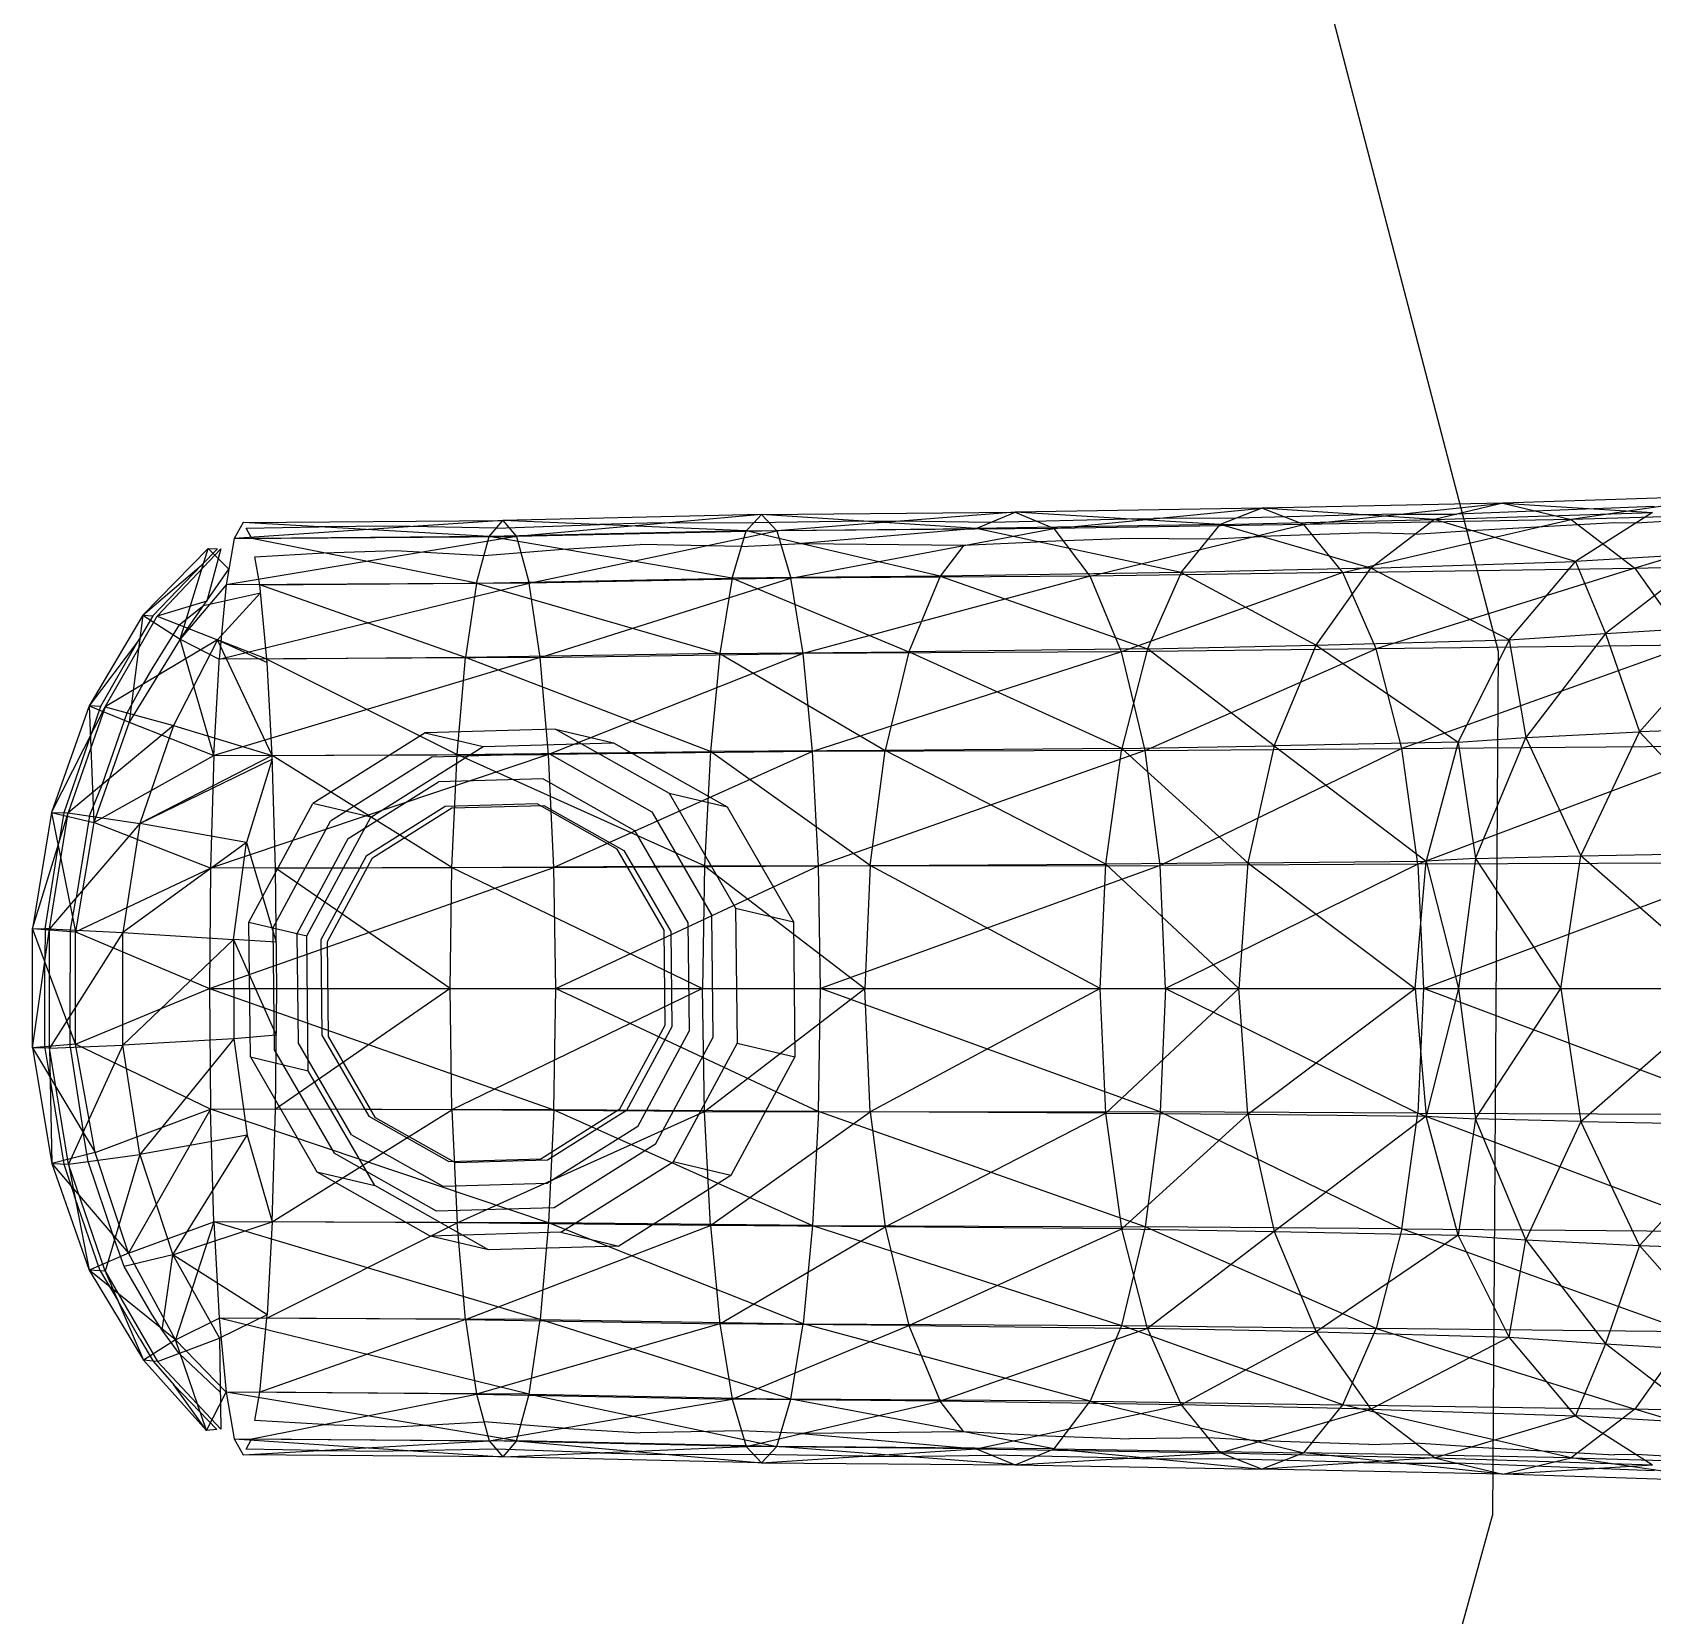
# Model space of a CAD drawing. Header units: inches. Extents: x 0 to 54693, y 0 to 31146.
# Drawn here: x 51018 to 51099.7, y 9315.4 to 9395.3 of the extents above; entities that cross this region are included whole.
import ezdxf

# ---------------------------------------------------------------- set-up
doc = ezdxf.new("R2010")
doc.units = ezdxf.units.IN
doc.header["$MEASUREMENT"] = 0
doc.layers.add('Added', color=3, linetype='Continuous')

msp = doc.modelspace()

# ---------------------------------------------------------------- linework, layer by layer
at = {"layer": 'Added', "linetype": 'Continuous', "lineweight": -2, "ltscale": 0.18}
for p, q in [((51080.932, 9406.25), (51091.94, 9364.067)), ((51103.919, 9371.926), (51092.183, 9371.547)), ((51103.919, 9371.926), (51095.629, 9370.713)), ((51054.774, 9370.966), (51067.573, 9371.081)), ((51067.573, 9371.081), (51055.543, 9370.151)), ((51065.611, 9370.262), (51067.573, 9371.081)), ((51080.022, 9371.292), (51067.573, 9371.081)), ((51077.912, 9370.466), (51067.573, 9371.081)), ((51067.573, 9371.081), (51069.535, 9370.262)), ((51069.535, 9370.262), (51080.022, 9371.292)), ((51080.022, 9371.292), (51077.912, 9370.466)), ((51092.183, 9371.547), (51080.022, 9371.292)), ((51088.736, 9370.713), (51080.022, 9371.292)), ((51082.133, 9370.466), (51080.022, 9371.292)), ((51082.133, 9370.466), (51092.183, 9371.547)), ((51092.183, 9371.547), (51088.736, 9370.713)), ((51088.736, 9370.713), (51099.737, 9371.078)), ((51096.781, 9371.262), (51089.853, 9370.983)), ((51092.183, 9371.547), (51099.737, 9371.078)), ((51092.183, 9371.547), (51095.629, 9370.713)), ((51108.101, 9371.078), (51095.629, 9370.713)), ((51099.737, 9371.078), (51095.84, 9368.593)), ((51099.826, 9371.37), (51096.781, 9371.262)), ((51108.101, 9371.078), (51098.841, 9368.265)), ((51041.727, 9370.664), (51028.175, 9369.764)), ((51028.615, 9370.566), (51028.175, 9369.764)), ((51028.615, 9370.566), (51041.727, 9370.664)), ((51041.038, 9369.86), (51028.615, 9370.566)), ((51028.766, 9370.289), (51032.442, 9370.348)), ((51029.054, 9369.764), (51028.766, 9370.289)), ((51036.17, 9370.379), (51032.442, 9370.348)), ((51041.397, 9370.279), (51036.17, 9370.379)), ((51041.038, 9369.86), (51041.727, 9370.664)), ((51041.397, 9370.279), (51046.602, 9370.46)), ((51054.774, 9370.966), (51041.727, 9370.664)), ((51054.004, 9370.151), (51041.727, 9370.664)), ((51041.727, 9370.664), (51042.416, 9369.86)), ((51054.774, 9370.966), (51042.416, 9369.86)), ((51049, 9370.527), (51046.602, 9370.46)), ((51054.381, 9370.55), (51049, 9370.527)), ((51054.004, 9370.151), (51054.381, 9370.55)), ((51054.004, 9370.151), (51065.611, 9370.262)), ((51054.381, 9370.55), (51054.774, 9370.966)), ((51059.881, 9370.634), (51054.381, 9370.55)), ((51065.611, 9370.262), (51054.774, 9370.966)), ((51055.543, 9370.151), (51054.774, 9370.966)), ((51069.535, 9370.262), (51055.543, 9370.151)), ((51056.26, 9367.761), (51069.535, 9370.262)), ((51065.611, 9370.262), (51056.786, 9369.499)), ((51059.881, 9370.634), (51061.671, 9370.651)), ((51061.671, 9370.651), (51066.391, 9370.587)), ((51077.912, 9370.466), (51065.611, 9370.262)), ((51075.946, 9368.044), (51065.611, 9370.262)), ((51066.391, 9370.587), (51073.24, 9370.744)), ((51082.133, 9370.466), (51069.535, 9370.262)), ((51071.363, 9367.861), (51069.535, 9370.262)), ((51071.363, 9367.861), (51082.133, 9370.466)), ((51073.24, 9370.744), (51074.546, 9370.767)), ((51078.722, 9370.783), (51074.546, 9370.767)), ((51075.946, 9368.044), (51077.912, 9370.466)), ((51077.912, 9370.466), (51088.736, 9370.713)), ((51085.525, 9368.265), (51077.912, 9370.466)), ((51085.16, 9370.95), (51078.722, 9370.783)), ((51095.629, 9370.713), (51082.133, 9370.466)), ((51084.099, 9368.044), (51082.133, 9370.466)), ((51084.099, 9368.044), (51095.629, 9370.713)), ((51086.994, 9370.985), (51085.16, 9370.95)), ((51088.736, 9370.713), (51085.525, 9368.265)), ((51086.994, 9370.985), (51089.853, 9370.983)), ((51095.84, 9368.593), (51088.736, 9370.713)), ((51090.571, 9370.165), (51097.809, 9370.574)), ((51095.629, 9370.713), (51098.841, 9368.265)), ((51097.809, 9370.574), (51098.905, 9370.548)), ((51098.905, 9370.548), (51100.35, 9370.635)), ((51042.416, 9369.86), (51027.765, 9367.415)), ((51028.175, 9369.764), (51027.765, 9367.415)), ((51028.175, 9369.764), (51042.416, 9369.86)), ((51041.038, 9369.86), (51029.054, 9369.764)), ((51040.396, 9367.5), (51029.054, 9369.764)), ((51040.396, 9367.5), (51041.038, 9369.86)), ((51054.004, 9370.151), (51041.038, 9369.86)), ((51053.287, 9367.761), (51041.038, 9369.86)), ((51055.543, 9370.151), (51042.416, 9369.86)), ((51042.416, 9369.86), (51043.058, 9367.5)), ((51043.058, 9367.5), (51055.543, 9370.151)), ((51044.754, 9369.223), (51048.659, 9369.451)), ((51053.768, 9369.362), (51048.659, 9369.451)), ((51053.287, 9367.761), (51054.004, 9370.151)), ((51053.768, 9369.362), (51056.786, 9369.499)), ((51063.783, 9367.861), (51054.004, 9370.151)), ((51055.543, 9370.151), (51056.26, 9367.761)), ((51056.786, 9369.499), (51064.98, 9369.415)), ((51064.98, 9369.415), (51068.699, 9369.599)), ((51073.343, 9369.764), (51068.699, 9369.599)), ((51077.305, 9369.718), (51073.343, 9369.764)), ((51077.305, 9369.718), (51079.987, 9369.866)), ((51085.427, 9370.042), (51079.987, 9369.866)), ((51087.764, 9369.972), (51085.427, 9370.042)), ((51087.764, 9369.972), (51090.571, 9370.165)), ((51023.56, 9365.889), (51026.852, 9369.259)), ((51024.28, 9365.844), (51027.486, 9369.235)), ((51025.439, 9364.682), (51026.852, 9369.259)), ((51027.321, 9369.241), (51026.523, 9368.414)), ((51027.486, 9369.235), (51026.782, 9366.602)), ((51026.852, 9369.259), (51027.321, 9369.241)), ((51027.905, 9368.214), (51026.852, 9369.259)), ((51029.217, 9368.834), (51032.691, 9369.038)), ((51029.464, 9367.415), (51029.217, 9368.834)), ((51032.691, 9369.038), (51036.307, 9369.148)), ((51036.307, 9369.148), (51040.777, 9368.902)), ((51040.777, 9368.902), (51044.754, 9369.223)), ((51064.98, 9369.415), (51063.783, 9367.861)), ((51102.609, 9369.003), (51095.84, 9368.593)), ((51102.609, 9369.003), (51097.364, 9364.974)), ((51023.56, 9365.889), (51026.523, 9368.414)), ((51026.523, 9368.414), (51024.064, 9365.857)), ((51025.439, 9364.682), (51027.905, 9368.214)), ((51063.783, 9367.861), (51053.287, 9367.761)), ((51071.363, 9367.861), (51056.26, 9367.761)), ((51071.363, 9367.861), (51056.875, 9363.96)), ((51063.783, 9367.861), (51062.213, 9364.041)), ((51075.946, 9368.044), (51063.783, 9367.861)), ((51063.783, 9367.861), (51074.257, 9364.191)), ((51084.099, 9368.044), (51071.363, 9367.861)), ((51072.932, 9364.041), (51071.363, 9367.861)), ((51084.099, 9368.044), (51072.932, 9364.041)), ((51075.946, 9368.044), (51074.257, 9364.191)), ((51085.525, 9368.265), (51075.946, 9368.044)), ((51075.946, 9368.044), (51082.767, 9364.371)), ((51082.767, 9364.371), (51085.525, 9368.265)), ((51084.099, 9368.044), (51098.841, 9368.265)), ((51085.788, 9364.191), (51084.099, 9368.044)), ((51085.525, 9368.265), (51095.84, 9368.593)), ((51092.494, 9364.639), (51085.525, 9368.265)), ((51098.841, 9368.265), (51085.788, 9364.191)), ((51092.494, 9364.639), (51095.84, 9368.593)), ((51095.84, 9368.593), (51097.364, 9364.974)), ((51098.841, 9368.265), (51111.998, 9368.593)), ((51098.841, 9368.265), (51101.599, 9364.371)), ((51027.765, 9367.415), (51025.439, 9364.682)), ((51026.62, 9366.373), (51029.501, 9367.025)), ((51027.33, 9364.647), (51029.501, 9367.025)), ((51027.414, 9363.677), (51043.058, 9367.5)), ((51027.765, 9367.415), (51027.414, 9363.677)), ((51043.058, 9367.5), (51027.765, 9367.415)), ((51029.464, 9367.415), (51040.396, 9367.5)), ((51029.816, 9363.677), (51029.464, 9367.415)), ((51039.845, 9363.747), (51029.464, 9367.415)), ((51040.396, 9367.5), (51039.845, 9363.747)), ((51040.396, 9367.5), (51053.287, 9367.761)), ((51040.396, 9367.5), (51052.672, 9363.96)), ((51056.26, 9367.761), (51043.058, 9367.5)), ((51043.609, 9363.747), (51043.058, 9367.5)), ((51043.609, 9363.747), (51056.26, 9367.761)), ((51053.287, 9367.761), (51052.672, 9363.96)), ((51053.287, 9367.761), (51062.213, 9364.041)), ((51056.875, 9363.96), (51056.26, 9367.761)), ((51026.782, 9366.602), (51024.28, 9365.844)), ((51025.397, 9365.406), (51026.62, 9366.373)), ((51023.56, 9365.889), (51020.845, 9361.321)), ((51021.652, 9361.27), (51024.28, 9365.844)), ((51023.56, 9365.889), (51022.864, 9360.491)), ((51024.064, 9365.857), (51023.406, 9364.738)), ((51023.56, 9365.889), (51024.064, 9365.857)), ((51023.56, 9365.889), (51025.439, 9364.682)), ((51025.397, 9365.406), (51024.016, 9363.187)), ((51024.28, 9365.844), (51027.33, 9364.647)), ((51097.364, 9364.974), (51103.794, 9365.366)), ((51099.079, 9360), (51103.794, 9365.366)), ((51023.295, 9364.546), (51020.845, 9361.321)), ((51023.295, 9364.546), (51021.426, 9361.284)), ((51027.33, 9364.647), (51021.652, 9361.27)), ((51025.439, 9364.682), (51022.864, 9360.491)), ((51023.406, 9364.738), (51023.295, 9364.546)), ((51027.33, 9364.647), (51025.11, 9360.331)), ((51027.144, 9358.806), (51025.439, 9364.682)), ((51025.439, 9364.682), (51027.414, 9363.677)), ((51027.33, 9364.647), (51029.825, 9363.51)), ((51030.086, 9358.806), (51027.33, 9364.647)), ((51029.816, 9363.677), (51027.33, 9364.647)), ((51082.767, 9364.371), (51092.494, 9364.639)), ((51092.494, 9364.639), (51089.926, 9359.487)), ((51092.494, 9364.639), (51097.364, 9364.974)), ((51092.494, 9364.639), (51093.338, 9359.723)), ((51097.364, 9364.974), (51093.338, 9359.723)), ((51097.364, 9364.974), (51099.079, 9360)), ((51043.609, 9363.747), (51027.144, 9358.806)), ((51043.609, 9363.747), (51027.414, 9363.677)), ((51039.845, 9363.747), (51029.816, 9363.677)), ((51039.422, 9358.856), (51039.845, 9363.747)), ((51052.672, 9363.96), (51039.845, 9363.747)), ((51052.199, 9359.006), (51039.845, 9363.747)), ((51043.609, 9363.747), (51056.875, 9363.96)), ((51044.032, 9358.856), (51043.609, 9363.747)), ((51056.875, 9363.96), (51044.032, 9358.856)), ((51052.672, 9363.96), (51052.199, 9359.006)), ((51052.672, 9363.96), (51062.213, 9364.041)), ((51052.672, 9363.96), (51061.009, 9359.064)), ((51072.932, 9364.041), (51056.875, 9363.96)), ((51057.348, 9359.006), (51056.875, 9363.96)), ((51072.932, 9364.041), (51057.348, 9359.006)), ((51062.213, 9364.041), (51061.009, 9359.064)), ((51074.257, 9364.191), (51062.213, 9364.041)), ((51072.961, 9359.169), (51062.213, 9364.041)), ((51085.788, 9364.191), (51072.932, 9364.041)), ((51074.137, 9359.064), (51072.932, 9364.041)), ((51074.257, 9364.191), (51072.961, 9359.169)), ((51074.137, 9359.064), (51085.788, 9364.191)), ((51074.257, 9364.191), (51082.767, 9364.371)), ((51080.65, 9359.297), (51074.257, 9364.191)), ((51080.65, 9359.297), (51082.767, 9364.371)), ((51082.767, 9364.371), (51089.926, 9359.487)), ((51101.599, 9364.371), (51085.788, 9364.191)), ((51087.083, 9359.169), (51085.788, 9364.191)), ((51101.599, 9364.371), (51087.083, 9359.169)), ((51091.94, 9364.067), (51091.655, 9320.472)), ((51024.016, 9363.187), (51023.581, 9362.418)), ((51027.144, 9358.806), (51027.404, 9363.51)), ((51027.404, 9363.51), (51027.414, 9363.677)), ((51029.816, 9363.677), (51039.422, 9358.856)), ((51029.825, 9363.51), (51029.816, 9363.677)), ((51030.086, 9358.806), (51029.825, 9363.51)), ((51022.762, 9360.968), (51023.581, 9362.418)), ((51020.845, 9361.321), (51018.954, 9355.934)), ((51018.954, 9355.934), (51021.652, 9361.27)), ((51021.652, 9361.27), (51019.798, 9355.917)), ((51021.426, 9361.284), (51020.845, 9361.321)), ((51020.845, 9361.321), (51021.086, 9355.425)), ((51020.845, 9361.321), (51022.864, 9360.491)), ((51021.426, 9361.284), (51020.937, 9359.857)), ((51021.652, 9361.27), (51025.11, 9360.331)), ((51022.864, 9360.491), (51021.086, 9355.425)), ((51021.503, 9357.334), (51022.762, 9360.968)), ((51022.864, 9360.491), (51027.144, 9358.806)), ((51020.937, 9359.857), (51019.574, 9355.922)), ((51025.11, 9360.331), (51019.798, 9355.917)), ((51025.11, 9360.331), (51023.403, 9355.385)), ((51025.11, 9360.331), (51030.086, 9358.806)), ((51037.806, 9359.956), (51032.143, 9356.39)), ((51044.385, 9360.145), (51037.806, 9359.956)), ((51037.806, 9359.956), (51040.729, 9359.262)), ((51044.385, 9360.145), (51047.309, 9359.451)), ((51044.385, 9360.145), (51050.118, 9356.906)), ((51089.926, 9359.487), (51093.338, 9359.723)), ((51090.808, 9353.609), (51093.338, 9359.723)), ((51093.338, 9359.723), (51099.079, 9360)), ((51093.338, 9359.723), (51096.115, 9353.752)), ((51096.115, 9353.752), (51099.079, 9360)), ((51107.661, 9360.293), (51099.079, 9360)), ((51104.752, 9353.903), (51099.079, 9360)), ((51021.086, 9355.425), (51027.144, 9358.806)), ((51030.086, 9358.806), (51023.403, 9355.385)), ((51044.032, 9358.856), (51026.974, 9353.134)), ((51027.144, 9358.806), (51026.974, 9353.134)), ((51027.144, 9358.806), (51044.032, 9358.856)), ((51030.086, 9358.806), (51039.422, 9358.856)), ((51030.256, 9353.134), (51030.086, 9358.806)), ((51039.156, 9353.16), (51030.086, 9358.806)), ((51035.066, 9355.697), (51040.729, 9359.262)), ((51044.075, 9358.888), (51038.142, 9358.718)), ((51039.156, 9353.16), (51039.422, 9358.856)), ((51039.422, 9358.856), (51052.199, 9359.006)), ((51051.903, 9353.238), (51039.422, 9358.856)), ((51040.729, 9359.262), (51047.309, 9359.451)), ((51057.348, 9359.006), (51044.032, 9358.856)), ((51044.298, 9353.16), (51044.032, 9358.856)), ((51044.075, 9358.888), (51049.245, 9355.968)), ((51057.348, 9359.006), (51044.298, 9353.16)), ((51047.309, 9359.451), (51053.042, 9356.213)), ((51052.199, 9359.006), (51051.903, 9353.238)), ((51061.009, 9359.064), (51052.199, 9359.006)), ((51060.252, 9353.267), (51052.199, 9359.006)), ((51074.137, 9359.064), (51057.348, 9359.006)), ((51057.645, 9353.238), (51057.348, 9359.006)), ((51074.137, 9359.064), (51057.645, 9353.238)), ((51060.252, 9353.267), (51061.009, 9359.064)), ((51072.961, 9359.169), (51061.009, 9359.064)), ((51072.147, 9353.322), (51061.009, 9359.064)), ((51072.147, 9353.322), (51072.961, 9359.169)), ((51072.961, 9359.169), (51080.65, 9359.297)), ((51072.961, 9359.169), (51079.32, 9353.388)), ((51074.137, 9359.064), (51087.083, 9359.169)), ((51074.894, 9353.267), (51074.137, 9359.064)), ((51087.083, 9359.169), (51074.894, 9353.267)), ((51080.65, 9359.297), (51079.32, 9353.388)), ((51089.926, 9359.487), (51080.65, 9359.297)), ((51080.65, 9359.297), (51088.312, 9353.486)), ((51087.083, 9359.169), (51103.715, 9359.297)), ((51087.898, 9353.322), (51087.083, 9359.169)), ((51103.715, 9359.297), (51087.898, 9353.322)), ((51089.926, 9359.487), (51088.312, 9353.486)), ((51089.926, 9359.487), (51090.808, 9353.609)), ((51023.403, 9355.385), (51030.091, 9358.62)), ((51030.091, 9358.62), (51028.781, 9354.42)), ((51038.142, 9358.718), (51033.035, 9355.502)), ((51020.87, 9355.759), (51021.503, 9357.334)), ((51033.927, 9354.615), (51038.478, 9357.48)), ((51043.765, 9357.632), (51038.478, 9357.48)), ((51043.765, 9357.632), (51048.372, 9355.03)), ((51028.914, 9350.403), (51032.143, 9356.39)), ((51035.066, 9355.697), (51032.143, 9356.39)), ((51043.455, 9356.376), (51038.814, 9356.242)), ((51047.498, 9354.091), (51043.455, 9356.376)), ((51050.118, 9356.906), (51053.469, 9351.108)), ((51050.118, 9356.906), (51053.042, 9356.213)), ((51018.954, 9355.934), (51017.987, 9350.074)), ((51017.987, 9350.074), (51019.798, 9355.917)), ((51018.848, 9350.061), (51019.798, 9355.917)), ((51018.954, 9355.934), (51019.798, 9355.917)), ((51018.954, 9355.934), (51021.086, 9355.425)), ((51018.954, 9355.934), (51020.169, 9349.91)), ((51019.574, 9355.922), (51019.328, 9354.401)), ((51019.798, 9355.917), (51023.403, 9355.385)), ((51020.87, 9355.759), (51020.194, 9351.634)), ((51031.838, 9349.71), (51035.066, 9355.697)), ((51038.814, 9356.242), (51034.82, 9353.727)), ((51035.154, 9353.648), (51039.148, 9356.163)), ((51039.148, 9356.163), (51043.788, 9356.296)), ((51043.788, 9356.296), (51047.832, 9354.012)), ((51049.245, 9355.968), (51052.267, 9350.74)), ((51053.042, 9356.213), (51056.393, 9350.415)), ((51023.403, 9355.385), (51018.848, 9350.061)), ((51021.086, 9355.425), (51020.169, 9349.91)), ((51026.974, 9353.134), (51021.086, 9355.425)), ((51023.403, 9355.385), (51022.542, 9349.872)), ((51028.781, 9354.42), (51023.403, 9355.385)), ((51030.124, 9350.104), (51033.035, 9355.502)), ((51048.372, 9355.03), (51051.064, 9350.371)), ((51018.623, 9350.064), (51019.328, 9354.401)), ((51028.781, 9354.42), (51022.542, 9349.872)), ((51028.128, 9349.532), (51028.781, 9354.42)), ((51028.781, 9354.42), (51030.291, 9349.399)), ((51031.333, 9349.804), (51033.927, 9354.615)), ((51049.862, 9350.002), (51047.498, 9354.091)), ((51047.832, 9354.012), (51050.196, 9349.923)), ((51096.115, 9353.752), (51104.752, 9353.903)), ((51020.169, 9349.91), (51026.974, 9353.134)), ((51026.916, 9347.047), (51044.298, 9353.16)), ((51026.974, 9353.134), (51026.916, 9347.047)), ((51044.298, 9353.16), (51026.974, 9353.134)), ((51030.256, 9353.134), (51039.156, 9353.16)), ((51030.313, 9347.047), (51030.256, 9353.134)), ((51039.065, 9347.047), (51030.256, 9353.134)), ((51034.82, 9353.727), (51032.542, 9349.505)), ((51032.876, 9349.425), (51035.154, 9353.648)), ((51039.065, 9347.047), (51039.156, 9353.16)), ((51039.156, 9353.16), (51051.903, 9353.238)), ((51039.156, 9353.16), (51051.801, 9347.047)), ((51044.298, 9353.16), (51057.645, 9353.238)), ((51044.389, 9347.047), (51044.298, 9353.16)), ((51044.389, 9347.047), (51057.645, 9353.238)), ((51051.903, 9353.238), (51051.801, 9347.047)), ((51051.903, 9353.238), (51060.252, 9353.267)), ((51051.903, 9353.238), (51059.993, 9347.047)), ((51057.645, 9353.238), (51074.894, 9353.267)), ((51057.746, 9347.047), (51057.645, 9353.238)), ((51074.894, 9353.267), (51057.746, 9347.047)), ((51060.252, 9353.267), (51059.993, 9347.047)), ((51060.252, 9353.267), (51072.147, 9353.322)), ((51071.869, 9347.047), (51060.252, 9353.267)), ((51071.869, 9347.047), (51072.147, 9353.322)), ((51079.32, 9353.388), (51072.147, 9353.322)), ((51078.866, 9347.047), (51072.147, 9353.322)), ((51087.898, 9353.322), (51074.894, 9353.267)), ((51075.152, 9347.047), (51074.894, 9353.267)), ((51087.898, 9353.322), (51075.152, 9347.047)), ((51079.32, 9353.388), (51078.866, 9347.047)), ((51079.32, 9353.388), (51088.312, 9353.486)), ((51079.32, 9353.388), (51087.761, 9347.047)), ((51087.761, 9347.047), (51088.312, 9353.486)), ((51105.046, 9353.388), (51087.898, 9353.322)), ((51087.898, 9353.322), (51088.176, 9347.047)), ((51088.176, 9347.047), (51105.046, 9353.388)), ((51090.808, 9353.609), (51088.312, 9353.486)), ((51088.312, 9353.486), (51089.945, 9347.047)), ((51090.808, 9353.609), (51089.945, 9347.047)), ((51090.808, 9353.609), (51096.115, 9353.752)), ((51090.808, 9353.609), (51095.104, 9347.047)), ((51095.104, 9347.047), (51096.115, 9353.752)), ((51103.759, 9347.047), (51096.115, 9353.752)), ((51019.905, 9350.007), (51020.194, 9351.634)), ((51052.33, 9344.604), (51052.267, 9350.74)), ((51053.469, 9351.108), (51053.54, 9344.304)), ((51053.469, 9351.108), (51056.393, 9350.415)), ((51017.987, 9350.074), (51020.169, 9349.91)), ((51017.987, 9350.074), (51018.623, 9350.064)), ((51017.991, 9344.063), (51017.987, 9350.074)), ((51020.169, 9344.251), (51017.987, 9350.074)), ((51017.991, 9344.063), (51018.848, 9350.061)), ((51018.623, 9350.064), (51018.622, 9348.483)), ((51018.848, 9350.061), (51018.623, 9350.064)), ((51018.848, 9350.061), (51022.542, 9349.872)), ((51018.853, 9344.047), (51018.848, 9350.061)), ((51022.542, 9349.872), (51018.853, 9344.047)), ((51019.891, 9345.686), (51019.905, 9350.007)), ((51020.169, 9349.91), (51026.916, 9347.047)), ((51020.169, 9344.251), (51020.169, 9349.91)), ((51022.551, 9344.203), (51022.542, 9349.872)), ((51022.542, 9349.872), (51028.128, 9349.532)), ((51028.914, 9350.403), (51031.838, 9349.71)), ((51028.985, 9343.599), (51028.914, 9350.403)), ((51030.124, 9350.104), (51030.187, 9343.968)), ((51049.912, 9345.203), (51049.862, 9350.002)), ((51050.196, 9349.923), (51050.246, 9345.124)), ((51051.064, 9350.371), (51051.121, 9344.903)), ((51056.393, 9350.415), (51056.463, 9343.611)), ((51022.551, 9344.203), (51028.128, 9349.532)), ((51028.128, 9349.532), (51028.144, 9344.52)), ((51030.291, 9349.399), (51028.128, 9349.532)), ((51028.128, 9349.532), (51030.291, 9344.695)), ((51031.333, 9349.804), (51031.39, 9344.337)), ((51031.908, 9342.906), (51031.838, 9349.71)), ((51032.542, 9349.505), (51032.592, 9344.706)), ((51032.926, 9344.626), (51032.876, 9349.425)), ((51018.622, 9344.051), (51018.622, 9348.483)), ((51020.169, 9344.251), (51026.916, 9347.047)), ((51026.916, 9347.047), (51026.974, 9340.96)), ((51026.916, 9347.047), (51044.298, 9340.934)), ((51026.916, 9347.047), (51194.834, 9347.047)), ((51039.065, 9347.047), (51030.256, 9340.96)), ((51030.256, 9340.96), (51030.313, 9347.047)), ((51039.156, 9340.934), (51039.065, 9347.047)), ((51051.801, 9347.047), (51039.156, 9340.934)), ((51044.298, 9340.934), (51044.389, 9347.047)), ((51044.389, 9347.047), (51057.645, 9340.856)), ((51051.903, 9340.856), (51051.801, 9347.047)), ((51051.903, 9340.856), (51059.993, 9347.047)), ((51057.645, 9340.856), (51057.746, 9347.047)), ((51074.894, 9340.827), (51057.746, 9347.047)), ((51060.252, 9340.827), (51059.993, 9347.047)), ((51071.869, 9347.047), (51060.252, 9340.827)), ((51072.147, 9340.772), (51071.869, 9347.047)), ((51072.147, 9340.772), (51078.866, 9347.047)), ((51075.152, 9347.047), (51074.894, 9340.827)), ((51075.152, 9347.047), (51087.898, 9340.772)), ((51079.32, 9340.706), (51078.866, 9347.047)), ((51079.32, 9340.706), (51087.761, 9347.047)), ((51087.761, 9347.047), (51088.312, 9340.608)), ((51088.176, 9347.047), (51087.898, 9340.772)), ((51105.046, 9340.706), (51088.176, 9347.047)), ((51089.945, 9347.047), (51088.312, 9340.608)), ((51089.945, 9347.047), (51090.808, 9340.485)), ((51090.808, 9340.485), (51095.104, 9347.047)), ((51095.104, 9347.047), (51096.115, 9340.342)), ((51096.115, 9340.342), (51103.759, 9347.047)), ((51019.888, 9344.09), (51019.891, 9345.686)), ((51047.634, 9340.98), (51049.912, 9345.203)), ((51050.246, 9345.124), (51047.968, 9340.901)), ((51048.527, 9340.093), (51051.121, 9344.903)), ((51020.169, 9344.251), (51017.991, 9344.063)), ((51018.853, 9344.047), (51022.551, 9344.203)), ((51022.551, 9344.203), (51019.805, 9338.187)), ((51019.888, 9344.09), (51020.554, 9339.828)), ((51026.974, 9340.96), (51020.169, 9344.251)), ((51021.146, 9338.774), (51020.169, 9344.251)), ((51028.144, 9344.52), (51022.551, 9344.203)), ((51023.413, 9338.683), (51022.551, 9344.203)), ((51028.144, 9344.52), (51023.413, 9338.683)), ((51030.291, 9344.695), (51028.144, 9344.52)), ((51028.144, 9344.52), (51028.816, 9339.654)), ((51034.082, 9339.678), (51031.39, 9344.337)), ((51032.592, 9344.706), (51034.956, 9340.616)), ((51035.29, 9340.537), (51032.926, 9344.626)), ((51049.419, 9339.205), (51052.33, 9344.604)), ((51053.54, 9344.304), (51050.311, 9338.317)), ((51053.54, 9344.304), (51056.463, 9343.611)), ((51018.853, 9344.047), (51017.991, 9344.063)), ((51017.991, 9344.063), (51021.146, 9338.774)), ((51017.991, 9344.063), (51018.97, 9338.22)), ((51018.622, 9344.051), (51018.885, 9342.431)), ((51018.853, 9344.047), (51018.97, 9338.22)), ((51019.805, 9338.187), (51018.853, 9344.047)), ((51028.985, 9343.599), (51031.908, 9342.906)), ((51028.985, 9343.599), (51032.336, 9337.801)), ((51030.187, 9343.968), (51033.209, 9338.739)), ((51056.463, 9343.611), (51053.235, 9337.624)), ((51035.259, 9337.108), (51031.908, 9342.906)), ((51018.885, 9342.431), (51019.568, 9338.196)), ((51021.146, 9338.774), (51026.974, 9340.96)), ((51026.974, 9340.96), (51022.831, 9333.706)), ((51027.144, 9335.288), (51026.974, 9340.96)), ((51044.032, 9335.238), (51026.974, 9340.96)), ((51044.298, 9340.934), (51026.974, 9340.96)), ((51030.086, 9335.288), (51030.256, 9340.96)), ((51030.086, 9335.288), (51039.156, 9340.934)), ((51039.156, 9340.934), (51030.256, 9340.96)), ((51051.903, 9340.856), (51039.156, 9340.934)), ((51039.156, 9340.934), (51039.422, 9335.238)), ((51039.422, 9335.238), (51051.903, 9340.856)), ((51043.64, 9338.465), (51047.634, 9340.98)), ((51047.968, 9340.901), (51043.974, 9338.386)), ((51044.298, 9340.934), (51044.032, 9335.238)), ((51044.298, 9340.934), (51057.348, 9335.088)), ((51057.645, 9340.856), (51044.298, 9340.934)), ((51051.903, 9340.856), (51060.252, 9340.827)), ((51052.199, 9335.088), (51051.903, 9340.856)), ((51052.199, 9335.088), (51060.252, 9340.827)), ((51057.645, 9340.856), (51057.348, 9335.088)), ((51057.645, 9340.856), (51074.894, 9340.827)), ((51074.137, 9335.03), (51057.645, 9340.856)), ((51072.147, 9340.772), (51060.252, 9340.827)), ((51060.252, 9340.827), (51061.009, 9335.03)), ((51074.894, 9340.827), (51074.137, 9335.03)), ((51074.894, 9340.827), (51087.083, 9334.925)), ((51087.898, 9340.772), (51074.894, 9340.827)), ((51034.956, 9340.616), (51039, 9338.332)), ((51039.334, 9338.253), (51035.29, 9340.537)), ((51048.527, 9340.093), (51043.976, 9337.227)), ((51061.009, 9335.03), (51072.147, 9340.772)), ((51072.961, 9334.925), (51072.147, 9340.772)), ((51072.147, 9340.772), (51079.32, 9340.706)), ((51079.32, 9340.706), (51072.961, 9334.925)), ((51079.32, 9340.706), (51080.65, 9334.797)), ((51079.32, 9340.706), (51088.312, 9340.608)), ((51088.312, 9340.608), (51080.65, 9334.797)), ((51087.083, 9334.925), (51087.898, 9340.772)), ((51087.898, 9340.772), (51105.046, 9340.706)), ((51087.898, 9340.772), (51103.715, 9334.797)), ((51089.926, 9334.607), (51088.312, 9340.608)), ((51088.312, 9340.608), (51090.808, 9340.485)), ((51090.808, 9340.485), (51089.926, 9334.607)), ((51093.338, 9334.371), (51090.808, 9340.485)), ((51096.115, 9340.342), (51090.808, 9340.485)), ((51096.115, 9340.342), (51093.338, 9334.371)), ((51096.115, 9340.342), (51104.752, 9340.19)), ((51099.079, 9334.094), (51096.115, 9340.342)), ((51099.079, 9334.094), (51104.752, 9340.19)), ((51020.808, 9338.325), (51020.554, 9339.828)), ((51028.816, 9339.654), (51023.413, 9338.683)), ((51025.07, 9333.612), (51028.816, 9339.654)), ((51028.816, 9339.654), (51030.086, 9335.288)), ((51034.082, 9339.678), (51038.689, 9337.076)), ((51049.419, 9339.205), (51044.312, 9335.99)), ((51021.146, 9338.774), (51018.97, 9338.22)), ((51019.805, 9338.187), (51023.413, 9338.683)), ((51022.831, 9333.706), (51021.146, 9338.774)), ((51023.413, 9338.683), (51021.655, 9332.79)), ((51023.413, 9338.683), (51025.07, 9333.612)), ((51038.379, 9335.819), (51033.209, 9338.739)), ((51039, 9338.332), (51043.64, 9338.465)), ((51043.974, 9338.386), (51039.334, 9338.253)), ((51018.97, 9338.22), (51019.805, 9338.187)), ((51018.97, 9338.22), (51020.845, 9332.836)), ((51018.97, 9338.22), (51022.831, 9333.706)), ((51019.568, 9338.196), (51020.118, 9336.575)), ((51019.805, 9338.187), (51020.845, 9332.836)), ((51021.655, 9332.79), (51019.805, 9338.187)), ((51022.131, 9334.387), (51020.808, 9338.325)), ((51032.336, 9337.801), (51035.259, 9337.108)), ((51032.336, 9337.801), (51038.069, 9334.563)), ((51044.648, 9334.752), (51050.311, 9338.317)), ((51053.235, 9337.624), (51047.572, 9334.058)), ((51053.235, 9337.624), (51050.311, 9338.317)), ((51040.992, 9333.869), (51035.259, 9337.108)), ((51038.689, 9337.076), (51043.976, 9337.227)), ((51021.406, 9332.804), (51020.118, 9336.575)), ((51044.312, 9335.99), (51038.379, 9335.819)), ((51022.831, 9333.706), (51027.144, 9335.288)), ((51025.07, 9333.612), (51030.086, 9335.288)), ((51027.144, 9335.288), (51025.209, 9329.332)), ((51027.144, 9335.288), (51027.414, 9330.417)), ((51043.609, 9330.347), (51027.144, 9335.288)), ((51044.032, 9335.238), (51027.144, 9335.288)), ((51029.816, 9330.417), (51039.422, 9335.238)), ((51030.086, 9335.288), (51029.825, 9330.584)), ((51039.422, 9335.238), (51030.086, 9335.288)), ((51052.199, 9335.088), (51039.422, 9335.238)), ((51039.845, 9330.347), (51039.422, 9335.238)), ((51044.032, 9335.238), (51043.609, 9330.347)), ((51056.875, 9330.134), (51044.032, 9335.238)), ((51057.348, 9335.088), (51044.032, 9335.238)), ((51022.625, 9333.024), (51022.131, 9334.387)), ((51044.648, 9334.752), (51038.069, 9334.563)), ((51040.992, 9333.869), (51038.069, 9334.563)), ((51039.845, 9330.347), (51052.199, 9335.088)), ((51044.648, 9334.752), (51047.572, 9334.058)), ((51061.009, 9335.03), (51052.199, 9335.088)), ((51052.199, 9335.088), (51052.672, 9330.134)), ((51052.672, 9330.134), (51061.009, 9335.03)), ((51057.348, 9335.088), (51056.875, 9330.134)), ((51057.348, 9335.088), (51072.932, 9330.053)), ((51057.348, 9335.088), (51074.137, 9335.03)), ((51061.009, 9335.03), (51062.213, 9330.053)), ((51072.961, 9334.925), (51061.009, 9335.03)), ((51062.213, 9330.053), (51072.961, 9334.925)), ((51074.137, 9335.03), (51072.932, 9330.053)), ((51074.257, 9329.903), (51072.961, 9334.925)), ((51072.961, 9334.925), (51080.65, 9334.797)), ((51087.083, 9334.925), (51074.137, 9335.03)), ((51085.788, 9329.903), (51074.137, 9335.03)), ((51080.65, 9334.797), (51074.257, 9329.903)), ((51080.65, 9334.797), (51082.767, 9329.723)), ((51080.65, 9334.797), (51089.926, 9334.607)), ((51089.926, 9334.607), (51082.767, 9329.723)), ((51087.083, 9334.925), (51085.788, 9329.903)), ((51087.083, 9334.925), (51103.715, 9334.797)), ((51101.599, 9329.723), (51087.083, 9334.925)), ((51092.494, 9329.455), (51089.926, 9334.607)), ((51089.926, 9334.607), (51093.338, 9334.371)), ((51092.494, 9329.455), (51093.338, 9334.371)), ((51093.338, 9334.371), (51099.079, 9334.094)), ((51093.338, 9334.371), (51097.364, 9329.12)), ((51022.831, 9333.706), (51020.845, 9332.836)), ((51025.07, 9333.612), (51022.625, 9333.024)), ((51025.209, 9329.332), (51022.831, 9333.706)), ((51024.529, 9329.807), (51025.07, 9333.612)), ((51029.825, 9330.584), (51025.07, 9333.612)), ((51025.07, 9333.612), (51027.42, 9329.42)), ((51047.572, 9334.058), (51040.992, 9333.869)), ((51099.079, 9334.094), (51097.364, 9329.12)), ((51099.079, 9334.094), (51107.661, 9333.801)), ((51099.079, 9334.094), (51103.794, 9328.728)), ((51021.655, 9332.79), (51020.845, 9332.836)), ((51020.845, 9332.836), (51023.59, 9328.306)), ((51025.209, 9329.332), (51020.845, 9332.836)), ((51021.406, 9332.804), (51022.309, 9331.276)), ((51021.655, 9332.79), (51024.305, 9328.227)), ((51021.655, 9332.79), (51023.59, 9328.306)), ((51024.016, 9330.617), (51022.625, 9333.024)), ((51023.406, 9329.385), (51022.309, 9331.276)), ((51024.529, 9329.807), (51024.016, 9330.617)), ((51025.209, 9329.332), (51027.414, 9330.417)), ((51027.414, 9330.417), (51027.765, 9326.679)), ((51043.058, 9326.594), (51027.414, 9330.417)), ((51043.609, 9330.347), (51027.414, 9330.417)), ((51029.825, 9330.584), (51027.42, 9329.42)), ((51029.464, 9326.679), (51029.816, 9330.417)), ((51039.845, 9330.347), (51029.464, 9326.679)), ((51029.816, 9330.417), (51029.825, 9330.584)), ((51039.845, 9330.347), (51029.816, 9330.417)), ((51039.845, 9330.347), (51052.672, 9330.134)), ((51039.845, 9330.347), (51040.396, 9326.594)), ((51043.058, 9326.594), (51043.609, 9330.347)), ((51056.26, 9326.333), (51043.609, 9330.347)), ((51043.609, 9330.347), (51056.875, 9330.134)), ((51023.406, 9329.385), (51024.073, 9328.253)), ((51024.305, 9328.227), (51027.42, 9329.42)), ((51025.398, 9328.646), (51024.529, 9329.807)), ((51027.42, 9329.42), (51027.494, 9324.821)), ((51052.672, 9330.134), (51040.396, 9326.594)), ((51062.213, 9330.053), (51052.672, 9330.134)), ((51052.672, 9330.134), (51053.287, 9326.333)), ((51053.287, 9326.333), (51062.213, 9330.053)), ((51056.26, 9326.333), (51056.875, 9330.134)), ((51071.363, 9326.233), (51056.875, 9330.134)), ((51056.875, 9330.134), (51072.932, 9330.053)), ((51062.213, 9330.053), (51074.257, 9329.903)), ((51062.213, 9330.053), (51063.783, 9326.233)), ((51074.257, 9329.903), (51063.783, 9326.233)), ((51072.932, 9330.053), (51071.363, 9326.233)), ((51084.099, 9326.05), (51072.932, 9330.053)), ((51072.932, 9330.053), (51085.788, 9329.903)), ((51082.767, 9329.723), (51074.257, 9329.903)), ((51074.257, 9329.903), (51075.946, 9326.05)), ((51082.767, 9329.723), (51075.946, 9326.05)), ((51082.767, 9329.723), (51092.494, 9329.455)), ((51082.767, 9329.723), (51085.525, 9325.829)), ((51084.099, 9326.05), (51085.788, 9329.903)), ((51092.494, 9329.455), (51085.525, 9325.829)), ((51085.788, 9329.903), (51098.841, 9325.829)), ((51101.599, 9329.723), (51085.788, 9329.903)), ((51095.84, 9325.501), (51092.494, 9329.455)), ((51092.494, 9329.455), (51097.364, 9329.12)), ((51101.599, 9329.723), (51098.841, 9325.829)), ((51025.209, 9329.332), (51023.59, 9328.306)), ((51026.764, 9324.761), (51025.209, 9329.332)), ((51027.765, 9326.679), (51025.209, 9329.332)), ((51027.464, 9326.693), (51025.398, 9328.646)), ((51097.364, 9329.12), (51095.84, 9325.501)), ((51097.364, 9329.12), (51103.794, 9328.728)), ((51102.609, 9325.091), (51097.364, 9329.12)), ((51023.59, 9328.306), (51026.764, 9324.761)), ((51024.073, 9328.253), (51023.59, 9328.306)), ((51024.305, 9328.227), (51024.073, 9328.253)), ((51024.073, 9328.253), (51025.129, 9327.065)), ((51027.494, 9324.821), (51024.305, 9328.227)), ((51026.764, 9324.761), (51025.129, 9327.065)), ((51025.129, 9327.065), (51027.293, 9324.804)), ((51026.764, 9324.761), (51027.765, 9326.679)), ((51027.765, 9326.679), (51028.175, 9324.33)), ((51042.416, 9324.234), (51027.765, 9326.679)), ((51043.058, 9326.594), (51027.765, 9326.679)), ((51029.054, 9324.33), (51040.396, 9326.594)), ((51029.217, 9325.26), (51029.464, 9326.679)), ((51040.396, 9326.594), (51029.464, 9326.679)), ((51040.396, 9326.594), (51053.287, 9326.333)), ((51040.396, 9326.594), (51041.038, 9324.234)), ((51041.038, 9324.234), (51053.287, 9326.333)), ((51042.416, 9324.234), (51043.058, 9326.594)), ((51043.058, 9326.594), (51055.543, 9323.943)), ((51043.058, 9326.594), (51056.26, 9326.333)), ((51063.783, 9326.233), (51053.287, 9326.333)), ((51053.287, 9326.333), (51054.004, 9323.943)), ((51054.004, 9323.943), (51063.783, 9326.233)), ((51055.543, 9323.943), (51056.26, 9326.333)), ((51069.535, 9323.832), (51056.26, 9326.333)), ((51071.363, 9326.233), (51056.26, 9326.333)), ((51064.98, 9324.679), (51063.783, 9326.233)), ((51075.946, 9326.05), (51063.783, 9326.233)), ((51069.535, 9323.832), (51071.363, 9326.233)), ((51071.363, 9326.233), (51084.099, 9326.05)), ((51071.363, 9326.233), (51082.133, 9323.628)), ((51065.611, 9323.832), (51075.946, 9326.05)), ((51085.525, 9325.829), (51075.946, 9326.05)), ((51075.946, 9326.05), (51077.912, 9323.628)), ((51077.912, 9323.628), (51085.525, 9325.829)), ((51082.133, 9323.628), (51084.099, 9326.05)), ((51095.629, 9323.381), (51084.099, 9326.05)), ((51084.099, 9326.05), (51098.841, 9325.829)), ((51088.736, 9323.381), (51085.525, 9325.829)), ((51085.525, 9325.829), (51095.84, 9325.501)), ((51088.736, 9323.381), (51095.84, 9325.501)), ((51098.841, 9325.829), (51095.629, 9323.381)), ((51102.609, 9325.091), (51095.84, 9325.501)), ((51095.84, 9325.501), (51099.737, 9323.016)), ((51111.998, 9325.501), (51098.841, 9325.829)), ((51108.101, 9323.016), (51098.841, 9325.829)), ((51027.293, 9324.804), (51026.764, 9324.761)), ((51032.691, 9325.056), (51029.217, 9325.26)), ((51032.691, 9325.056), (51036.307, 9324.946)), ((51036.307, 9324.946), (51040.777, 9325.192)), ((51044.754, 9324.871), (51040.777, 9325.192)), ((51044.754, 9324.871), (51048.659, 9324.643)), ((51053.768, 9324.731), (51048.659, 9324.643)), ((51056.786, 9324.595), (51053.768, 9324.731)), ((51064.98, 9324.679), (51056.786, 9324.595)), ((51056.786, 9324.595), (51065.611, 9323.832)), ((51068.699, 9324.495), (51064.98, 9324.679)), ((51068.699, 9324.495), (51073.343, 9324.33)), ((51028.175, 9324.33), (51028.615, 9323.528)), ((51028.175, 9324.33), (51042.416, 9324.234)), ((51028.175, 9324.33), (51041.727, 9323.429)), ((51028.615, 9323.528), (51041.038, 9324.234)), ((51028.766, 9323.804), (51028.91, 9324.067)), ((51032.442, 9323.746), (51028.766, 9323.804)), ((51028.91, 9324.067), (51029.054, 9324.33)), ((51029.054, 9324.33), (51041.038, 9324.234)), ((51032.442, 9323.746), (51036.17, 9323.715)), ((51041.397, 9323.815), (51036.17, 9323.715)), ((51041.038, 9324.234), (51041.727, 9323.429)), ((51054.004, 9323.943), (51041.038, 9324.234)), ((51046.602, 9323.633), (51041.397, 9323.815)), ((51042.416, 9324.234), (51041.727, 9323.429)), ((51041.727, 9323.429), (51054.004, 9323.943)), ((51042.416, 9324.234), (51054.774, 9323.128)), ((51055.543, 9323.943), (51042.416, 9324.234)), ((51065.611, 9323.832), (51054.004, 9323.943)), ((51054.004, 9323.943), (51054.774, 9323.128)), ((51055.543, 9323.943), (51054.774, 9323.128)), ((51054.774, 9323.128), (51065.611, 9323.832)), ((51069.535, 9323.832), (51055.543, 9323.943)), ((51067.573, 9323.013), (51055.543, 9323.943)), ((51065.611, 9323.832), (51067.573, 9323.013)), ((51065.611, 9323.832), (51077.912, 9323.628)), ((51067.573, 9323.013), (51069.535, 9323.832)), ((51069.535, 9323.832), (51082.133, 9323.628)), ((51069.535, 9323.832), (51080.022, 9322.802)), ((51077.305, 9324.376), (51073.343, 9324.33)), ((51079.987, 9324.228), (51077.305, 9324.376)), ((51085.427, 9324.051), (51079.987, 9324.228)), ((51085.427, 9324.051), (51087.764, 9324.122)), ((51090.571, 9323.929), (51087.764, 9324.122)), ((51090.571, 9323.929), (51097.809, 9323.52)), ((51041.727, 9323.429), (51028.615, 9323.528)), ((51054.774, 9323.128), (51041.727, 9323.429)), ((51046.602, 9323.633), (51049, 9323.566)), ((51049, 9323.566), (51054.381, 9323.544)), ((51054.774, 9323.128), (51054.381, 9323.544)), ((51059.881, 9323.46), (51054.381, 9323.544)), ((51054.774, 9323.128), (51067.573, 9323.013)), ((51059.881, 9323.46), (51061.671, 9323.443)), ((51061.671, 9323.443), (51066.391, 9323.507)), ((51073.24, 9323.35), (51066.391, 9323.507)), ((51067.573, 9323.013), (51077.912, 9323.628)), ((51067.573, 9323.013), (51080.022, 9322.802)), ((51073.24, 9323.35), (51074.546, 9323.326)), ((51078.722, 9323.311), (51074.546, 9323.326)), ((51080.022, 9322.802), (51077.912, 9323.628)), ((51077.912, 9323.628), (51088.736, 9323.381)), ((51085.16, 9323.144), (51078.722, 9323.311)), ((51082.133, 9323.628), (51080.022, 9322.802)), ((51088.736, 9323.381), (51080.022, 9322.802)), ((51095.629, 9323.381), (51082.133, 9323.628)), ((51092.183, 9322.546), (51082.133, 9323.628)), ((51085.16, 9323.144), (51086.994, 9323.109)), ((51086.994, 9323.109), (51089.853, 9323.111)), ((51088.736, 9323.381), (51099.737, 9323.016)), ((51088.736, 9323.381), (51092.183, 9322.546)), ((51096.781, 9322.832), (51089.853, 9323.111)), ((51092.183, 9322.546), (51095.629, 9323.381)), ((51092.183, 9322.546), (51099.737, 9323.016)), ((51103.919, 9322.168), (51095.629, 9323.381)), ((51095.629, 9323.381), (51108.101, 9323.016)), ((51099.826, 9322.724), (51096.781, 9322.832)), ((51098.905, 9323.546), (51097.809, 9323.52)), ((51100.35, 9323.458), (51098.905, 9323.546)), ((51092.183, 9322.546), (51080.022, 9322.802)), ((51103.919, 9322.168), (51092.183, 9322.546)), ((51080.096, 9278.437), (51091.655, 9320.472))]:
    msp.add_line(p, q, dxfattribs=at)

doc.saveas('drawing.dxf')
